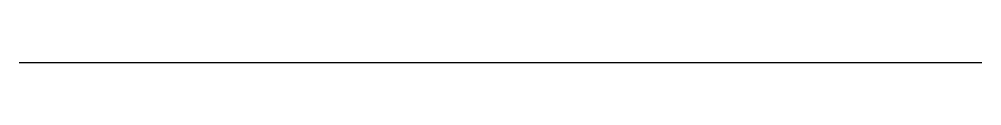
# Model space of a CAD drawing. Extents: x 1 to 2, y 0 to 0.
import ezdxf

# ---------------------------------------------------------------- set-up
doc = ezdxf.new("R2010")
doc.units = 0
doc.layers.get('0').update_dxf_attribs({"lineweight": 25, "true_color": 0xffffff})

# ---------------------------------------------------------------- blocks, each defined once
blk = doc.blocks.new('*U2')
blk.add_line((1, 0), (2, 0))

msp = doc.modelspace()

# ---------------------------------------------------------------- block references
msp.add_blockref('*U2', (0, 0))

doc.saveas('drawing.dxf')
